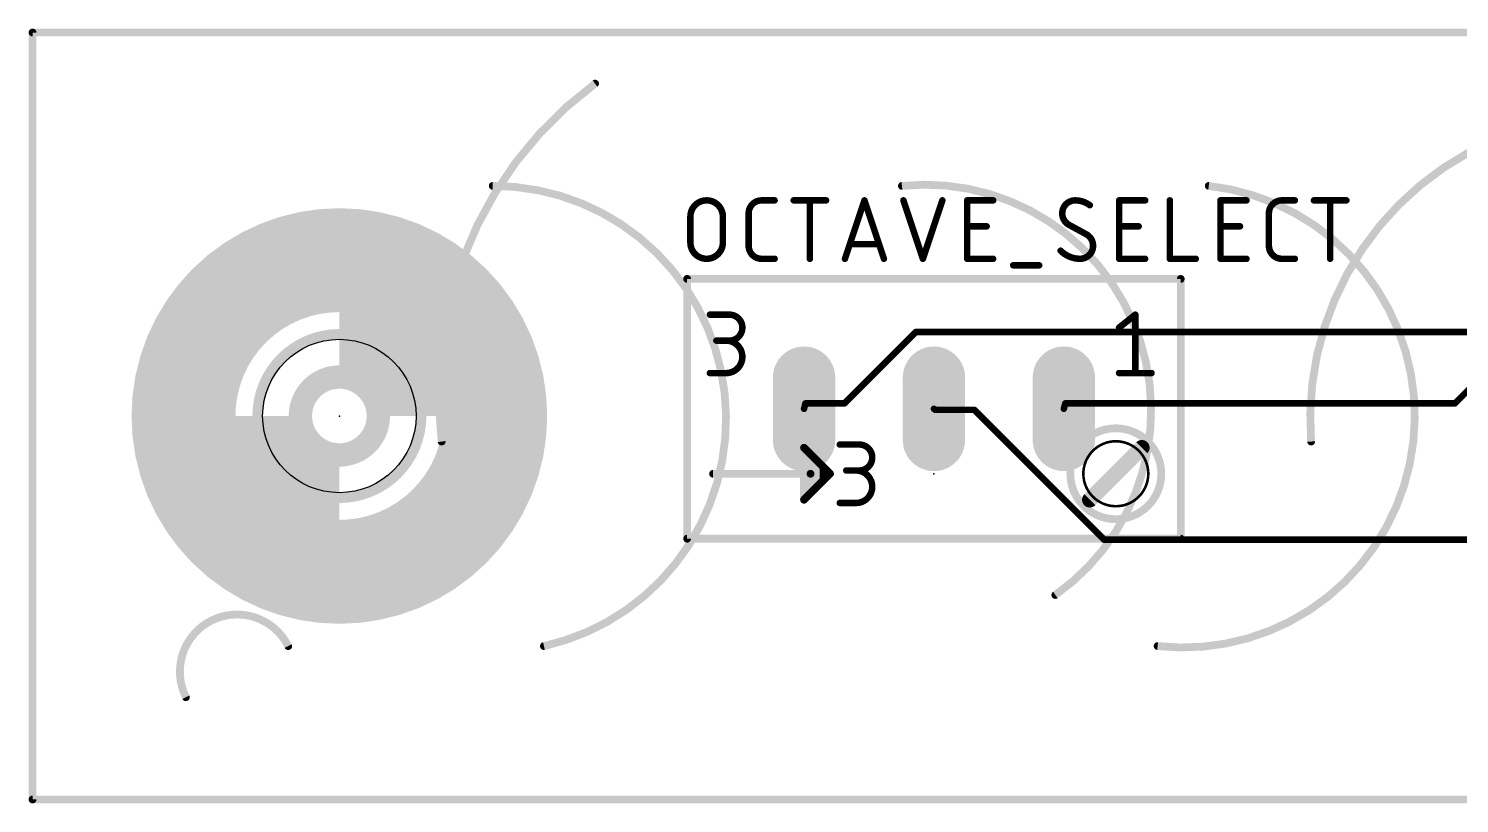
# Model space of a CAD drawing. Extents: x 0 to 140, y 0 to 15.
# Drawn here: x -0.08 to 27.9, y -0.08 to 15.08 of the extents above; entities that cross this region are included whole.
import ezdxf

# ---------------------------------------------------------------- set-up
doc = ezdxf.new("R2010")
doc.units = 0
for name, color, linetype in [('1', 12, 'CONTINUOUS'), ('16', 132, 'CONTINUOUS'), ('17', 110, 'CONTINUOUS'), ('20', 31, 'CONTINUOUS'), ('21', 253, 'CONTINUOUS'), ('22', 253, 'CONTINUOUS'), ('23', 53, 'CONTINUOUS'), ('25', 253, 'CONTINUOUS'), ('39', 12, 'CONTINUOUS'), ('40', 132, 'CONTINUOUS'), ('41', 12, 'CONTINUOUS'), ('42', 132, 'CONTINUOUS'), ('51', 253, 'CONTINUOUS')]:
    doc.layers.add(name, color=color, linetype=linetype)

# ---------------------------------------------------------------- blocks, each defined once
blk = doc.blocks.new('LONGP100')
at = {"const_width": 1}
blk.add_lwpolyline([(-0.5, 0), (0.5, 0)], dxfattribs=at)
at = {"const_width": 0.5}
for points in [[(-0.5, 0.25, 1), (-0.5, -0.25)], [(0.5, -0.25, 1), (0.5, 0.25)]]:
    blk.add_lwpolyline(points, format="xyb", dxfattribs=at)

msp = doc.modelspace()

# ---------------------------------------------------------------- linework, layer by layer
at = {"layer": '1', "const_width": 0.127}
for points in [[(29.845, 9.779), (27.813, 7.747)], [(20.193, 7.747), (20.1661, 7.6406)], [(27.813, 7.747), (20.193, 7.747)]]:
    msp.add_lwpolyline(points, dxfattribs=at)
at = {"layer": '1', "const_width": 0.0635}
for points in [[(20.1353, 7.6484, 1), (20.1969, 7.6328)], [(20.193, 7.7788, 1), (20.193, 7.7153)], [(20.2238, 7.7392, 1), (20.1622, 7.7548)], [(27.7905, 7.7695, 1), (27.8355, 7.7245)], [(27.813, 7.7153, 1), (27.813, 7.7788)]]:
    msp.add_lwpolyline(points, format="xyb", dxfattribs=at)
at = {"layer": '16', "const_width": 0.127}
for points in [[(17.272, 9.144), (15.875, 7.747)], [(29.337, 9.144), (17.272, 9.144)], [(15.113, 7.747), (15.0861, 7.6406)], [(15.875, 7.747), (15.113, 7.747)], [(17.653, 7.62), (17.6261, 7.6406)], [(18.415, 7.62), (17.653, 7.62)], [(20.955, 5.08), (18.415, 7.62)], [(78.867, 5.08), (20.955, 5.08)]]:
    msp.add_lwpolyline(points, dxfattribs=at)
at = {"layer": '16', "const_width": 0.0635}
for points in [[(17.272, 9.1758, 1), (17.272, 9.1122)], [(17.2945, 9.1215, 1), (17.2495, 9.1665)], [(15.0553, 7.6484, 1), (15.1169, 7.6328)], [(15.113, 7.7788, 1), (15.113, 7.7153)], [(15.1438, 7.7392, 1), (15.0822, 7.7548)], [(15.8525, 7.7695, 1), (15.8975, 7.7245)], [(15.875, 7.7153, 1), (15.875, 7.7788)], [(17.6454, 7.6658, 1), (17.6068, 7.6154)], [(17.653, 7.6517, 1), (17.653, 7.5883)], [(17.6337, 7.5948, 1), (17.6723, 7.6452)], [(18.4375, 7.6425, 1), (18.3925, 7.5975)], [(18.415, 7.5883, 1), (18.415, 7.6517)], [(20.955, 5.1117, 1), (20.955, 5.0483)], [(20.9325, 5.0575, 1), (20.9775, 5.1025)]]:
    msp.add_lwpolyline(points, format="xyb", dxfattribs=at)
at = {"layer": '20', "const_width": 0.1524}
for points in [[(0, 0), (0, 15)], [(0, 15), (140, 15)], [(140, 0), (0, 0)]]:
    msp.add_lwpolyline(points, dxfattribs=at)
at = {"layer": '20', "const_width": 0.0762}
for points in [[(0.0381, 15, 1), (-0.0381, 15)], [(0, 15.0381, 1), (0, 14.9619)], [(0, 0.0381, 1), (0, -0.0381)], [(-0.0381, 0, 1), (0.0381, 0)]]:
    msp.add_lwpolyline(points, format="xyb", dxfattribs=at)
at = {"layer": '20'}
msp.add_circle((6, 7.5), 1.5, dxfattribs=at)
at = {"layer": '21'}
for points, const_width in [([(11, 14, 0.2713), (8, 7)], 0.1524), ([(11.0226, 13.9693, 1), (10.9774, 14.0307)], 0.0762), ([(33, 13, 0.5472), (25, 7)], 0.1524), ([(6, 4.071, 1), (6, 10.929, 1), (6, 4.071)], 0.1524), ([(12.8001, 10.2187, 1), (12.8001, 10.1425)], 0.0762), ([(12.8382, 10.1806, 1), (12.762, 10.1806)], 0.0762), ([(22.4902, 10.1806, 1), (22.414, 10.1806)], 0.0762), ([(22.4521, 10.1425, 1), (22.4521, 10.2187)], 0.0762), ([(13.2446, 9.5139, 1), (13.2446, 9.4504)], 0.0635), ([(13.6256, 9.5139, 1), (13.6256, 9.4504)], 0.0635), ([(13.6256, 8.9741, 1), (13.6256, 9.4821)], 0.127), ([(13.6256, 9.4504, 1), (13.6256, 9.5139)], 0.0635), ([(21.5949, 9.4821, 1), (21.5314, 9.4821)], 0.0635), ([(21.583, 9.4573, 1), (21.5433, 9.5069)], 0.0635), ([(21.2258, 9.2529, 1), (21.2655, 9.2033)], 0.0635), ([(6, 5.9, 1), (6, 9.1, 1), (6, 5.9)], 0.2032), ([(13.3716, 9.0059, 1), (13.3716, 8.9424)], 0.0635), ([(13.5621, 9.0059, 1), (13.5621, 8.9424)], 0.0635), ([(13.5621, 8.3391, 1), (13.5621, 8.9741)], 0.127), ([(13.6256, 9.0059, 1), (13.6256, 8.9424)], 0.0635), ([(13.6256, 8.9424, 1), (13.6256, 9.0059)], 0.0635), ([(13.2446, 8.3709, 1), (13.2446, 8.3074)], 0.0635), ([(13.5621, 8.3709, 1), (13.5621, 8.3074)], 0.0635), ([(13.5621, 8.3074, 1), (13.5621, 8.3709)], 0.0635), ([(21.2456, 8.3709, 1), (21.2456, 8.3074)], 0.0635), ([(21.8806, 8.3074, 1), (21.8806, 8.3709)], 0.0635), ([(21.5314, 8.3391, 1), (21.5949, 8.3391)], 0.0635), ([(7.9622, 6.9952, 1), (8.0378, 7.0048)], 0.0762), ([(21.1821, 5.7356, 1), (21.1821, 7.0056, 1), (21.1821, 5.7356)], 0.0508), ([(21.744, 6.8247, 1), (21.6362, 6.9325)], 0.1524), ([(24.962, 6.9972, 1), (25.038, 7.0028)], 0.0762), ([(20.6202, 5.9165, 1), (20.728, 5.8087)], 0.1524), ([(12.8001, 5.1387, 1), (12.8001, 5.0625)], 0.0762), ([(12.762, 5.1006, 1), (12.8382, 5.1006)], 0.0762), ([(22.414, 5.1006, 1), (22.4902, 5.1006)], 0.0762), ([(22.4521, 5.0625, 1), (22.4521, 5.1387)], 0.0762), ([(5, 3, 1), (3, 2)], 0.1524), ([(4.9659, 2.983, 1), (5.0341, 3.017)], 0.0762), ([(2.9659, 1.983, 1), (3.0341, 2.017)], 0.0762)]:
    msp.add_lwpolyline(points, format="xyb", dxfattribs=dict(at, const_width=const_width))
for points, const_width in [([(12.8001, 10.1806), (22.4521, 10.1806)], 0.1524), ([(12.8001, 5.1006), (12.8001, 10.1806)], 0.1524), ([(22.4521, 10.1806), (22.4521, 5.1006)], 0.1524), ([(13.2446, 9.4821), (13.6256, 9.4821)], 0.127), ([(21.2456, 9.2281), (21.5631, 9.4821)], 0.127), ([(21.5631, 9.4821), (21.5631, 8.3391)], 0.127), ([(13.6256, 8.9741), (13.3716, 8.9741)], 0.127), ([(13.2446, 8.3391), (13.5621, 8.3391)], 0.127), ([(21.2456, 8.3391), (21.8806, 8.3391)], 0.127), ([(21.6901, 6.8786), (20.6741, 5.8626)], 0.3048), ([(12.8001, 5.1006), (22.4521, 5.1006)], 0.1524)]:
    msp.add_lwpolyline(points, dxfattribs=dict(at, const_width=const_width))
at = {"layer": '22'}
for points, const_width in [([(10, 3, 0.8962), (9, 12)], 0.1524), ([(8.9999, 12.0381, 1), (9.0001, 11.9619)], 0.0762), ([(20, 4, 0.7729), (17, 12)], 0.1524), ([(16.996, 12.0379, 1), (17.004, 11.9621)], 0.0762), ([(22, 3, 1), (23, 12)], 0.1524), ([(23.0042, 12.0379, 1), (22.9958, 11.9621)], 0.0762), ([(19.9781, 4.0312, 1), (20.0219, 3.9688)], 0.0762), ([(9.9917, 3.0372, 1), (10.0083, 2.9628)], 0.0762), ([(22.0042, 3.0379, 1), (21.9958, 2.9621)], 0.0762)]:
    msp.add_lwpolyline(points, format="xyb", dxfattribs=dict(at, const_width=const_width))
at = {"layer": '23'}
for p in [(6, 7.5), (17.6261, 6.3706)]:
    msp.add_point(p, dxfattribs=at)
at = {"layer": '25'}
for points, const_width in [([(13.4986, 11.3998, 1), (12.8636, 11.3998)], 0.127), ([(14.2569, 11.7173, 0.4142), (14.0029, 11.4633)], 0.127), ([(14.2569, 11.7491, 1), (14.2569, 11.6856)], 0.0635), ([(14.2569, 11.6856, 1), (14.2569, 11.7491)], 0.0635), ([(14.5109, 11.6856, 1), (14.5109, 11.7491)], 0.0635), ([(14.8829, 11.7491, 1), (14.8829, 11.6856)], 0.0635), ([(15.2322, 11.7173, 1), (15.1687, 11.7173)], 0.0635), ([(15.5179, 11.6856, 1), (15.5179, 11.7491)], 0.0635), ([(16.2973, 11.7273, 1), (16.2371, 11.7073)], 0.0635), ([(16.2973, 11.7073, 1), (16.2371, 11.7273)], 0.0635), ([(17.0593, 11.7273, 1), (16.9991, 11.7073)], 0.0635), ([(17.8213, 11.7073, 1), (17.7611, 11.7273)], 0.0635), ([(18.3081, 11.7173, 1), (18.2446, 11.7173)], 0.0635), ([(18.2764, 11.7491, 1), (18.2764, 11.6856)], 0.0635), ([(18.7844, 11.6856, 1), (18.7844, 11.7491)], 0.0635), ([(20.3884, 11.7173, 0.4142), (20.1344, 11.4633)], 0.127), ([(20.6741, 11.6221, 0.1623), (20.3884, 11.7173)], 0.127), ([(20.3884, 11.7491, 1), (20.3884, 11.6856)], 0.0635), ([(20.3884, 11.6856, 1), (20.3884, 11.7491)], 0.0635), ([(21.2799, 11.7173, 1), (21.2164, 11.7173)], 0.0635), ([(21.2482, 11.7491, 1), (21.2482, 11.6856)], 0.0635), ([(21.7562, 11.6856, 1), (21.7562, 11.7491)], 0.0635), ([(22.2705, 11.7173, 1), (22.207, 11.7173)], 0.0635), ([(23.2611, 11.7173, 1), (23.1976, 11.7173)], 0.0635), ([(23.2294, 11.7491, 1), (23.2294, 11.6856)], 0.0635), ([(23.7374, 11.6856, 1), (23.7374, 11.7491)], 0.0635), ([(24.4296, 11.7173, 0.4142), (24.1756, 11.4633)], 0.127), ([(24.4296, 11.7491, 1), (24.4296, 11.6856)], 0.0635), ([(24.4296, 11.6856, 1), (24.4296, 11.7491)], 0.0635), ([(24.6836, 11.6856, 1), (24.6836, 11.7491)], 0.0635), ([(25.0556, 11.7491, 1), (25.0556, 11.6856)], 0.0635), ([(25.4049, 11.7173, 1), (25.3414, 11.7173)], 0.0635), ([(25.6906, 11.6856, 1), (25.6906, 11.7491)], 0.0635), ([(14.0346, 11.4633, 1), (13.9711, 11.4633)], 0.0635), ([(13.9711, 11.4633, 1), (14.0346, 11.4633)], 0.0635), ([(20.1661, 11.4633, 1), (20.1026, 11.4633)], 0.0635), ([(20.1026, 11.4633, 1), (20.1661, 11.4633)], 0.0635), ([(20.1344, 11.4633, 0.2656), (20.2614, 11.2411)], 0.127), ([(20.6551, 11.5967, 1), (20.6932, 11.6475)], 0.0635), ([(24.2073, 11.4633, 1), (24.1438, 11.4633)], 0.0635), ([(24.1438, 11.4633, 1), (24.2073, 11.4633)], 0.0635), ([(12.8954, 11.3998, 1), (12.8319, 11.3998)], 0.0635), ([(12.8319, 11.3998, 1), (12.8954, 11.3998)], 0.0635), ([(13.5304, 11.3998, 1), (13.4669, 11.3998)], 0.0635), ([(13.4669, 11.3998, 1), (13.5304, 11.3998)], 0.0635), ([(18.2764, 11.2411, 1), (18.2764, 11.1776)], 0.0635), ([(18.6574, 11.1776, 1), (18.6574, 11.2411)], 0.0635), ([(20.2766, 11.2689, 1), (20.2462, 11.2132)], 0.0635), ([(20.2452, 11.2137, 1), (20.2775, 11.2684)], 0.0635), ([(21.2482, 11.2411, 1), (21.2482, 11.1776)], 0.0635), ([(21.6292, 11.1776, 1), (21.6292, 11.2411)], 0.0635), ([(23.2294, 11.2411, 1), (23.2294, 11.1776)], 0.0635), ([(23.6104, 11.1776, 1), (23.6104, 11.2411)], 0.0635), ([(12.8636, 10.8918, 1), (13.4986, 10.8918)], 0.127), ([(12.8954, 10.8918, 1), (12.8319, 10.8918)], 0.0635), ([(12.8319, 10.8918, 1), (12.8954, 10.8918)], 0.0635), ([(13.5304, 10.8918, 1), (13.4669, 10.8918)], 0.0635), ([(13.4669, 10.8918, 1), (13.5304, 10.8918)], 0.0635), ([(15.9815, 10.8918, 1), (15.9815, 10.8283)], 0.0635), ([(16.553, 10.8283, 1), (16.553, 10.8918)], 0.0635), ([(20.7376, 10.8283, 0.2656), (20.6106, 11.0506)], 0.127), ([(20.6267, 11.0779, 1), (20.5945, 11.0232)], 0.0635), ([(20.5954, 11.0227, 1), (20.6258, 11.0784)], 0.0635), ([(14.0346, 10.8283, 1), (13.9711, 10.8283)], 0.0635), ([(13.9711, 10.8283, 1), (14.0346, 10.8283)], 0.0635), ([(14.0029, 10.8283, 0.4142), (14.2569, 10.5743)], 0.127), ([(14.2569, 10.6061, 1), (14.2569, 10.5426)], 0.0635), ([(14.2569, 10.5426, 1), (14.2569, 10.6061)], 0.0635), ([(14.5109, 10.5426, 1), (14.5109, 10.6061)], 0.0635), ([(18.2764, 10.6061, 1), (18.2764, 10.5426)], 0.0635), ([(18.7844, 10.5426, 1), (18.7844, 10.6061)], 0.0635), ([(20.1026, 10.7331, 0.2), (20.4836, 10.5743)], 0.127), ([(20.1252, 10.7554, 1), (20.0801, 10.7107)], 0.0635), ([(20.4836, 10.5743, 0.4142), (20.7376, 10.8283)], 0.127), ([(20.4836, 10.6061, 1), (20.4836, 10.5426)], 0.0635), ([(20.4836, 10.5426, 1), (20.4836, 10.6061)], 0.0635), ([(20.7694, 10.8283, 1), (20.7059, 10.8283)], 0.0635), ([(20.7059, 10.8283, 1), (20.7694, 10.8283)], 0.0635), ([(21.2482, 10.6061, 1), (21.2482, 10.5426)], 0.0635), ([(21.7562, 10.5426, 1), (21.7562, 10.6061)], 0.0635), ([(22.2388, 10.6061, 1), (22.2388, 10.5426)], 0.0635), ([(22.7468, 10.5426, 1), (22.7468, 10.6061)], 0.0635), ([(23.2294, 10.6061, 1), (23.2294, 10.5426)], 0.0635), ([(23.7374, 10.5426, 1), (23.7374, 10.6061)], 0.0635), ([(24.2073, 10.8283, 1), (24.1438, 10.8283)], 0.0635), ([(24.1438, 10.8283, 1), (24.2073, 10.8283)], 0.0635), ([(24.1756, 10.8283, 0.4142), (24.4296, 10.5743)], 0.127), ([(24.4296, 10.6061, 1), (24.4296, 10.5426)], 0.0635), ([(24.4296, 10.5426, 1), (24.4296, 10.6061)], 0.0635), ([(24.6836, 10.5426, 1), (24.6836, 10.6061)], 0.0635), ([(15.1687, 10.5743, 1), (15.2322, 10.5743)], 0.0635), ([(15.8561, 10.5843, 1), (15.9163, 10.5643)], 0.0635), ([(16.6181, 10.5643, 1), (16.6783, 10.5843)], 0.0635), ([(17.3801, 10.5843, 1), (17.4403, 10.5643)], 0.0635), ([(17.3801, 10.5643, 1), (17.4403, 10.5843)], 0.0635), ([(18.2446, 10.5743, 1), (18.3081, 10.5743)], 0.0635), ([(19.1755, 10.4791, 1), (19.1755, 10.4156)], 0.0635), ([(19.6835, 10.4156, 1), (19.6835, 10.4791)], 0.0635), ([(21.2164, 10.5743, 1), (21.2799, 10.5743)], 0.0635), ([(22.207, 10.5743, 1), (22.2705, 10.5743)], 0.0635), ([(23.1976, 10.5743, 1), (23.2611, 10.5743)], 0.0635), ([(25.3414, 10.5743, 1), (25.4049, 10.5743)], 0.0635)]:
    msp.add_lwpolyline(points, format="xyb", dxfattribs=dict(at, const_width=const_width))
at = {"layer": '25', "const_width": 0.127}
for points in [[(14.2569, 11.7173), (14.5109, 11.7173)], [(14.8829, 11.7173), (15.5179, 11.7173)], [(15.2004, 10.5743), (15.2004, 11.7173)], [(15.8862, 10.5743), (16.2672, 11.7173)], [(16.2672, 11.7173), (16.6482, 10.5743)], [(17.0292, 11.7173), (17.4102, 10.5743)], [(17.4102, 10.5743), (17.7912, 11.7173)], [(18.2764, 10.5743), (18.2764, 11.7173)], [(18.2764, 11.7173), (18.7844, 11.7173)], [(21.2482, 10.5743), (21.2482, 11.7173)], [(21.2482, 11.7173), (21.7562, 11.7173)], [(22.2388, 11.7173), (22.2388, 10.5743)], [(23.2294, 10.5743), (23.2294, 11.7173)], [(23.2294, 11.7173), (23.7374, 11.7173)], [(24.4296, 11.7173), (24.6836, 11.7173)], [(25.0556, 11.7173), (25.6906, 11.7173)], [(25.3731, 10.5743), (25.3731, 11.7173)], [(14.0029, 10.8283), (14.0029, 11.4633)], [(24.1756, 10.8283), (24.1756, 11.4633)], [(12.8636, 10.8918), (12.8636, 11.3998)], [(13.4986, 11.3998), (13.4986, 10.8918)], [(18.2764, 11.2093), (18.6574, 11.2093)], [(20.6106, 11.0506), (20.2614, 11.2411)], [(21.2482, 11.2093), (21.6292, 11.2093)], [(23.2294, 11.2093), (23.6104, 11.2093)], [(16.553, 10.8601), (15.9815, 10.8601)], [(14.5109, 10.5743), (14.2569, 10.5743)], [(18.7844, 10.5743), (18.2764, 10.5743)], [(21.7562, 10.5743), (21.2482, 10.5743)], [(22.2388, 10.5743), (22.7468, 10.5743)], [(23.7374, 10.5743), (23.2294, 10.5743)], [(24.6836, 10.5743), (24.4296, 10.5743)], [(19.1755, 10.4473), (19.6835, 10.4473)]]:
    msp.add_lwpolyline(points, dxfattribs=at)
at = {"layer": '39', "const_width": 2.032}
msp.add_lwpolyline([(6, 4.452, 1), (6, 10.548, 1), (6, 4.452)], format="xyb", dxfattribs=at)
at = {"layer": '40', "const_width": 2.032}
msp.add_lwpolyline([(6, 4.452, 1), (6, 10.548, 1), (6, 4.452)], format="xyb", dxfattribs=at)
at = {"layer": '41', "const_width": 2.032}
msp.add_lwpolyline([(6, 4.452, 1), (6, 10.548, 1), (6, 4.452)], format="xyb", dxfattribs=at)
at = {"layer": '42', "const_width": 2.032}
msp.add_lwpolyline([(6, 4.452, 1), (6, 10.548, 1), (6, 4.452)], format="xyb", dxfattribs=at)
at = {"layer": '51'}
for points, const_width in [([(8.159, 7.5, 0.4142), (6, 9.659)], 2.4892), ([(3.841, 7.5, 0.4142), (6, 5.341)], 2.4892), ([(6, 6.738, 1), (6, 8.262, 1), (6, 6.738)], 0.4572), ([(21.1821, 5.4816, 1), (21.1821, 7.2596, 1), (21.1821, 5.4816)], 0.1524), ([(15.7846, 6.9739, 1), (15.7846, 6.9104)], 0.0635), ([(16.1656, 6.9739, 1), (16.1656, 6.9104)], 0.0635), ([(16.1656, 6.4341, 1), (16.1656, 6.9421)], 0.127), ([(16.1656, 6.9104, 1), (16.1656, 6.9739)], 0.0635), ([(15.1242, 6.8786, 1), (15.048, 6.8786)], 0.0762), ([(15.1131, 6.9055, 1), (15.0592, 6.8517)], 0.0762), ([(15.2512, 6.7516, 1), (15.175, 6.7516)], 0.0762), ([(15.2401, 6.7785, 1), (15.1862, 6.7247)], 0.0762), ([(15.1862, 6.7247, 1), (15.2401, 6.7785)], 0.0762), ([(13.3081, 6.4087, 1), (13.3081, 6.3325)], 0.0762), ([(15.2131, 6.4087, 1), (15.2131, 6.3325)], 0.0762), ([(15.2512, 6.3706, 1), (15.175, 6.3706)], 0.0762), ([(15.2131, 6.3325, 1), (15.2131, 6.4087)], 0.0762), ([(15.3782, 6.6246, 1), (15.302, 6.6246)], 0.0762), ([(15.3671, 6.6515, 1), (15.3132, 6.5977)], 0.0762), ([(15.3132, 6.5977, 1), (15.3671, 6.6515)], 0.0762), ([(15.5052, 6.4976, 1), (15.429, 6.4976)], 0.0762), ([(15.4941, 6.5245, 1), (15.4402, 6.4707)], 0.0762), ([(15.4402, 6.4707, 1), (15.4941, 6.5245)], 0.0762), ([(15.6211, 6.3437, 1), (15.5672, 6.3975)], 0.0762), ([(15.5672, 6.3437, 1), (15.6211, 6.3975)], 0.0762), ([(15.5941, 6.3325, 1), (15.5941, 6.4087)], 0.0762), ([(15.9116, 6.4659, 1), (15.9116, 6.4024)], 0.0635), ([(16.1021, 6.4659, 1), (16.1021, 6.4024)], 0.0635), ([(16.1021, 5.7991, 1), (16.1021, 6.4341)], 0.127), ([(16.1656, 6.4659, 1), (16.1656, 6.4024)], 0.0635), ([(16.1656, 6.4024, 1), (16.1656, 6.4659)], 0.0635), ([(15.175, 6.3706, 1), (15.2512, 6.3706)], 0.0762), ([(15.3132, 6.1435, 1), (15.3671, 6.0897)], 0.0762), ([(15.3671, 6.0897, 1), (15.3132, 6.1435)], 0.0762), ([(15.429, 6.2436, 1), (15.5052, 6.2436)], 0.0762), ([(15.4402, 6.2705, 1), (15.4941, 6.2167)], 0.0762), ([(15.4941, 6.2167, 1), (15.4402, 6.2705)], 0.0762), ([(15.048, 5.8626, 1), (15.1242, 5.8626)], 0.0762), ([(15.0592, 5.8895, 1), (15.1131, 5.8357)], 0.0762), ([(15.175, 5.9896, 1), (15.2512, 5.9896)], 0.0762), ([(15.1862, 6.0165, 1), (15.2401, 5.9627)], 0.0762), ([(15.2401, 5.9627, 1), (15.1862, 6.0165)], 0.0762), ([(15.302, 6.1166, 1), (15.3782, 6.1166)], 0.0762), ([(15.7846, 5.8309, 1), (15.7846, 5.7674)], 0.0635), ([(16.1021, 5.8309, 1), (16.1021, 5.7674)], 0.0635), ([(16.1021, 5.7674, 1), (16.1021, 5.8309)], 0.0635)]:
    msp.add_lwpolyline(points, format="xyb", dxfattribs=dict(at, const_width=const_width))
for points, const_width in [([(15.7846, 6.9421), (16.1656, 6.9421)], 0.127), ([(15.2131, 6.7516), (15.0861, 6.8786)], 0.1524), ([(15.0861, 6.8786), (15.0861, 5.8626)], 0.1524), ([(15.3401, 6.6246), (15.2131, 6.7516)], 0.1524), ([(15.2131, 6.3706), (15.2131, 6.7516)], 0.1524), ([(13.3081, 6.3706), (15.2131, 6.3706)], 0.1524), ([(15.5941, 6.3706), (15.2131, 6.3706)], 0.1524), ([(15.2131, 5.9896), (15.2131, 6.3706)], 0.1524), ([(15.3401, 6.1166), (15.3401, 6.6246)], 0.1524), ([(15.4671, 6.4976), (15.3401, 6.6246)], 0.1524), ([(15.5941, 6.3706), (15.4671, 6.4976)], 0.1524), ([(15.4671, 6.2436), (15.4671, 6.4976)], 0.1524), ([(15.5941, 6.3706), (15.4671, 6.2436)], 0.1524), ([(16.1656, 6.4341), (15.9116, 6.4341)], 0.127), ([(15.3401, 6.1166), (15.2131, 5.9896)], 0.1524), ([(15.4671, 6.2436), (15.3401, 6.1166)], 0.1524), ([(15.0861, 5.8626), (15.2131, 5.9896)], 0.1524), ([(15.7846, 5.7991), (16.1021, 5.7991)], 0.127)]:
    msp.add_lwpolyline(points, dxfattribs=dict(at, const_width=const_width))

# ---------------------------------------------------------------- block references
at = {"layer": '17', "xscale": 1.2192, "yscale": 1.2192, "rotation": 90}
for p in [(15.0861, 7.6406), (15.0861, 7.6406), (17.6261, 7.6406), (17.6261, 7.6406), (20.1661, 7.6406), (20.1661, 7.6406)]:
    msp.add_blockref('LONGP100', p, dxfattribs=at)

doc.saveas('drawing.dxf')
